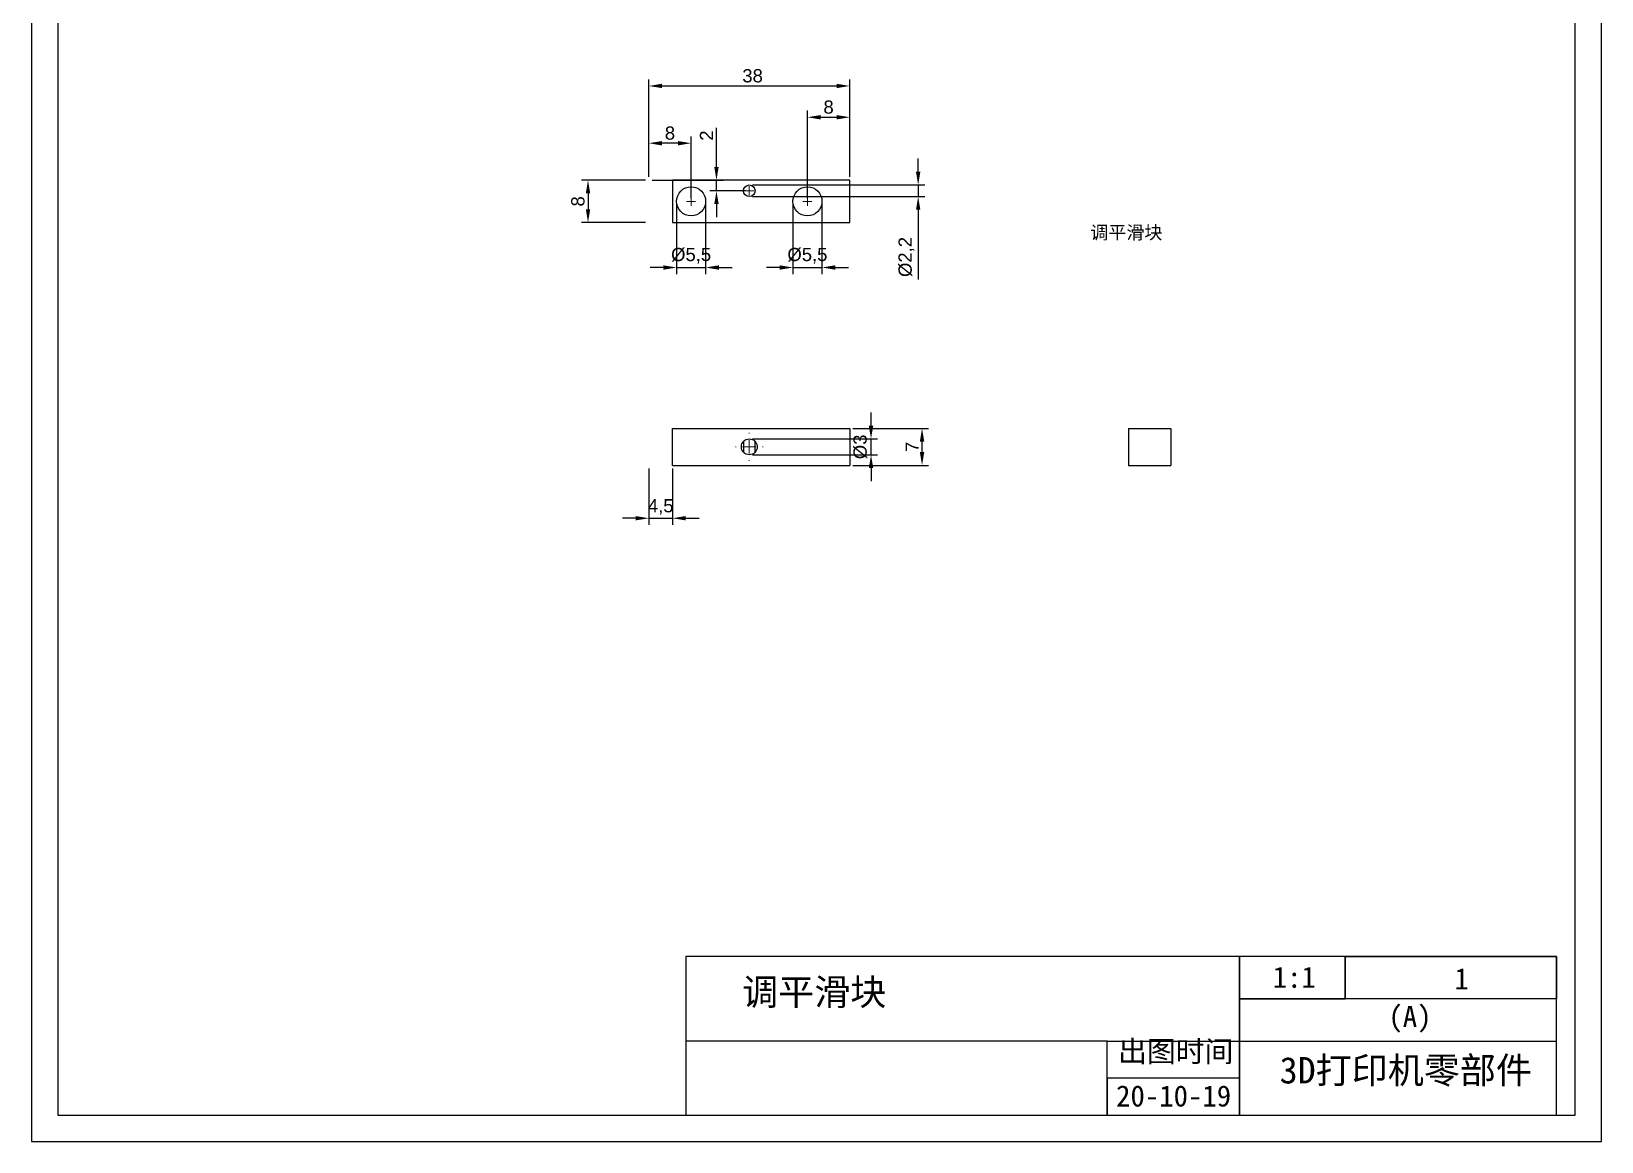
# Model space of a CAD drawing. Header units: millimetres. Extents: x -9 to 2385, y -1365 to 512.
# Drawn here: x 504.5 to 801.5, y -1357 to -1147 of the extents above; entities that cross this region are included whole.
import ezdxf

# ---------------------------------------------------------------- set-up
doc = ezdxf.new("R2010")
doc.units = ezdxf.units.MM
doc.styles.get("Standard").update_dxf_attribs({"font": 'arial.ttf'})
doc.dimstyles.new('ISO-25', dxfattribs={"dimtxt": 2.5, "dimasz": 2.5, "dimexe": 1.25, "dimexo": 0.625, "dimtad": 1, "dimtxsty": 'Standard', "dimcen": 2.5, "dimclrd": 1, "dimclre": 1, "dimclrt": 1, "dimadec": 0, "dimazin": 0, "dimtfac": 1, "dimtmove": 0, "dimatfit": 3, "dimfxl": 1, "dimtfillclr": 1, "dimarcsym": 0})

# ---------------------------------------------------------------- blocks, each defined once
blk = doc.blocks.new('*D491')
at = {"color": 1, "linetype": 'Continuous', "lineweight": -2, "transparency": 16777216}
for p, q in [((659.94, -1222.08), (674.25, -1222.08)), ((673, -1226.58), (673, -1224.58)), ((659.94, -1229.08), (674.25, -1229.08))]:
    blk.add_line(p, q, dxfattribs=at)
at = {"color": 1, "linetype": 'Continuous', "transparency": 16777216}
for points in [[(672.59, -1224.58), (673.42, -1224.58), (673, -1222.08)], [(672.59, -1226.58), (673.42, -1226.58), (673, -1229.08)]]:
    blk.add_solid(points, dxfattribs=at)
at = {"layer": 'Defpoints', "color": 0, "linetype": 'Continuous', "transparency": 16777216}
for p in [(659.32, -1222.08), (673, -1222.08), (659.32, -1229.08)]:
    blk.add_point(p, dxfattribs=at)
at = {"color": 1, "linetype": 'Continuous', "lineweight": 18, "transparency": 16777216, "insert": (669.88, -1225.58), "char_height": 2.5, "attachment_point": 2, "rotation": 90}
blk.add_mtext('7', dxfattribs=at)
blk = doc.blocks.new('*D492')
at = {"color": 1, "linetype": 'Continuous', "lineweight": -2, "transparency": 16777216}
for p, q in [((621.32, -1229.7), (621.32, -1240.33)), ((625.82, -1229.7), (625.82, -1240.33)), ((618.82, -1239.08), (616.32, -1239.08)), ((621.32, -1239.08), (625.82, -1239.08)), ((628.32, -1239.08), (630.82, -1239.08))]:
    blk.add_line(p, q, dxfattribs=at)
at = {"color": 1, "linetype": 'Continuous', "transparency": 16777216}
for points in [[(618.82, -1238.66), (618.82, -1239.49), (621.32, -1239.08)], [(628.32, -1238.66), (628.32, -1239.49), (625.82, -1239.08)]]:
    blk.add_solid(points, dxfattribs=at)
at = {"layer": 'Defpoints', "color": 0, "linetype": 'Continuous', "transparency": 16777216}
for p in [(621.32, -1229.08), (625.82, -1229.08), (625.82, -1239.08)]:
    blk.add_point(p, dxfattribs=at)
at = {"color": 1, "linetype": 'Continuous', "lineweight": 18, "transparency": 16777216, "insert": (623.57, -1235.46), "char_height": 2.5, "attachment_point": 2}
blk.add_mtext('4,5', dxfattribs=at)
blk = doc.blocks.new('*D493')
at = {"color": 1, "linetype": 'Continuous', "lineweight": -2, "transparency": 16777216}
for p, q in [((663.35, -1221.58), (663.35, -1219.08)), ((640.94, -1224.08), (664.6, -1224.08)), ((663.35, -1227.08), (663.35, -1224.08)), ((640.94, -1227.08), (664.6, -1227.08)), ((663.35, -1229.58), (663.35, -1232.08))]:
    blk.add_line(p, q, dxfattribs=at)
at = {"color": 1, "linetype": 'Continuous', "transparency": 16777216}
for points in [[(662.93, -1221.58), (663.77, -1221.58), (663.35, -1224.08)], [(662.93, -1229.58), (663.77, -1229.58), (663.35, -1227.08)]]:
    blk.add_solid(points, dxfattribs=at)
at = {"layer": 'Defpoints', "color": 0, "linetype": 'Continuous', "transparency": 16777216}
for p in [(640.32, -1224.08), (663.35, -1224.08), (640.32, -1227.08)]:
    blk.add_point(p, dxfattribs=at)
at = {"color": 1, "linetype": 'Continuous', "lineweight": 18, "transparency": 16777216, "insert": (660.03, -1225.58), "char_height": 2.5, "attachment_point": 2, "rotation": 90}
blk.add_mtext('%%c3', dxfattribs=at)
blk = doc.blocks.new('SW_CENTERMARKSYMBOL_7')
at = {"color": 0, "linetype": 'Continuous', "lineweight": 0}
for p, q in [((-2.5, 0), (-2.625, 0)), ((0, 0), (-1.25, 0)), ((0, 2.5), (0, 2.625)), ((0, 0), (0, 1.25)), ((0, 0), (0, -1.25)), ((0, 0), (1.25, 0)), ((2.5, 0), (2.625, 0)), ((0, -2.5), (0, -2.625))]:
    blk.add_line(p, q, dxfattribs=at)
blk = doc.blocks.new('*D494')
at = {"color": 1, "linetype": 'Continuous', "lineweight": -2, "transparency": 16777216}
for p, q in [((621.32, -1174.52), (621.32, -1156.06)), ((623.82, -1157.31), (656.82, -1157.31)), ((659.32, -1174.52), (659.32, -1156.06))]:
    blk.add_line(p, q, dxfattribs=at)
at = {"color": 1, "linetype": 'Continuous', "transparency": 16777216}
for points in [[(623.82, -1156.89), (623.82, -1157.72), (621.32, -1157.31)], [(656.82, -1156.89), (656.82, -1157.72), (659.32, -1157.31)]]:
    blk.add_solid(points, dxfattribs=at)
at = {"layer": 'Defpoints', "color": 0, "linetype": 'Continuous', "transparency": 16777216}
for p in [(659.32, -1157.31), (621.32, -1175.14), (659.32, -1175.14)]:
    blk.add_point(p, dxfattribs=at)
at = {"color": 1, "linetype": 'Continuous', "lineweight": 18, "transparency": 16777216, "insert": (640.95, -1154.13), "char_height": 2.5, "attachment_point": 2}
blk.add_mtext('38', dxfattribs=at)
blk = doc.blocks.new('*D495')
at = {"color": 1, "linetype": 'Continuous', "lineweight": -2, "transparency": 16777216}
for p, q in [((620.69, -1175.14), (608.57, -1175.14)), ((609.82, -1177.64), (609.82, -1180.64)), ((620.69, -1183.14), (608.57, -1183.14))]:
    blk.add_line(p, q, dxfattribs=at)
at = {"color": 1, "linetype": 'Continuous', "transparency": 16777216}
for points in [[(609.4, -1177.64), (610.24, -1177.64), (609.82, -1175.14)], [(609.4, -1180.64), (610.24, -1180.64), (609.82, -1183.14)]]:
    blk.add_solid(points, dxfattribs=at)
at = {"layer": 'Defpoints', "color": 0, "linetype": 'Continuous', "transparency": 16777216}
for p in [(621.32, -1175.14), (609.82, -1183.14), (621.32, -1183.14)]:
    blk.add_point(p, dxfattribs=at)
at = {"color": 1, "linetype": 'Continuous', "lineweight": 18, "transparency": 16777216, "insert": (606.64, -1179.14), "char_height": 2.5, "attachment_point": 2, "rotation": 90}
blk.add_mtext('8', dxfattribs=at)
blk = doc.blocks.new('*D496')
at = {"color": 1, "linetype": 'Continuous', "lineweight": -2, "transparency": 16777216}
for p, q in [((626.57, -1179.77), (626.57, -1192.9)), ((632.07, -1179.77), (632.07, -1192.9)), ((624.07, -1191.65), (621.57, -1191.65)), ((626.57, -1191.65), (632.07, -1191.65)), ((634.57, -1191.65), (637.07, -1191.65))]:
    blk.add_line(p, q, dxfattribs=at)
at = {"color": 1, "linetype": 'Continuous', "transparency": 16777216}
for points in [[(624.07, -1191.24), (624.07, -1192.07), (626.57, -1191.65)], [(634.57, -1191.24), (634.57, -1192.07), (632.07, -1191.65)]]:
    blk.add_solid(points, dxfattribs=at)
at = {"layer": 'Defpoints', "color": 0, "linetype": 'Continuous', "transparency": 16777216}
for p in [(626.57, -1179.14), (632.07, -1179.14), (632.07, -1191.65)]:
    blk.add_point(p, dxfattribs=at)
at = {"color": 1, "linetype": 'Continuous', "lineweight": 18, "transparency": 16777216, "insert": (629.32, -1187.94), "char_height": 2.5, "attachment_point": 2}
blk.add_mtext('%%c5,5', dxfattribs=at)
blk = doc.blocks.new('*D497')
at = {"color": 1, "linetype": 'Continuous', "lineweight": -2, "transparency": 16777216}
for p, q in [((648.57, -1179.77), (648.57, -1192.9)), ((654.07, -1179.77), (654.07, -1192.9)), ((646.07, -1191.65), (643.57, -1191.65)), ((648.57, -1191.65), (654.07, -1191.65)), ((656.57, -1191.65), (659.07, -1191.65))]:
    blk.add_line(p, q, dxfattribs=at)
at = {"color": 1, "linetype": 'Continuous', "transparency": 16777216}
for points in [[(646.07, -1191.24), (646.07, -1192.07), (648.57, -1191.65)], [(656.57, -1191.24), (656.57, -1192.07), (654.07, -1191.65)]]:
    blk.add_solid(points, dxfattribs=at)
at = {"layer": 'Defpoints', "color": 0, "linetype": 'Continuous', "transparency": 16777216}
for p in [(648.57, -1179.14), (654.07, -1179.14), (654.07, -1191.65)]:
    blk.add_point(p, dxfattribs=at)
at = {"color": 1, "linetype": 'Continuous', "lineweight": 18, "transparency": 16777216, "insert": (651.32, -1187.94), "char_height": 2.5, "attachment_point": 2}
blk.add_mtext('%%c5,5', dxfattribs=at)
blk = doc.blocks.new('*D498')
at = {"color": 1, "linetype": 'Continuous', "lineweight": -2, "transparency": 16777216}
for p, q in [((621.32, -1174.52), (621.32, -1166.89)), ((629.32, -1178.52), (629.32, -1166.89)), ((626.82, -1168.14), (623.82, -1168.14))]:
    blk.add_line(p, q, dxfattribs=at)
at = {"color": 1, "linetype": 'Continuous', "transparency": 16777216}
for points in [[(623.82, -1167.73), (623.82, -1168.56), (621.32, -1168.14)], [(626.82, -1167.73), (626.82, -1168.56), (629.32, -1168.14)]]:
    blk.add_solid(points, dxfattribs=at)
at = {"layer": 'Defpoints', "color": 0, "linetype": 'Continuous', "transparency": 16777216}
for p in [(621.32, -1168.14), (621.32, -1175.14), (629.32, -1179.14)]:
    blk.add_point(p, dxfattribs=at)
at = {"color": 1, "linetype": 'Continuous', "lineweight": 18, "transparency": 16777216, "insert": (625.32, -1164.97), "char_height": 2.5, "attachment_point": 2}
blk.add_mtext('8', dxfattribs=at)
blk = doc.blocks.new('*D499')
at = {"color": 1, "linetype": 'Continuous', "lineweight": -2, "transparency": 16777216}
for p, q in [((651.32, -1178.52), (651.32, -1161.98)), ((653.82, -1163.23), (656.82, -1163.23)), ((659.32, -1174.52), (659.32, -1161.98))]:
    blk.add_line(p, q, dxfattribs=at)
at = {"color": 1, "linetype": 'Continuous', "transparency": 16777216}
for points in [[(653.82, -1162.81), (653.82, -1163.65), (651.32, -1163.23)], [(656.82, -1162.81), (656.82, -1163.65), (659.32, -1163.23)]]:
    blk.add_solid(points, dxfattribs=at)
at = {"layer": 'Defpoints', "color": 0, "linetype": 'Continuous', "transparency": 16777216}
for p in [(659.32, -1163.23), (659.32, -1175.14), (651.32, -1179.14)]:
    blk.add_point(p, dxfattribs=at)
at = {"color": 1, "linetype": 'Continuous', "lineweight": 18, "transparency": 16777216, "insert": (655.32, -1160.05), "char_height": 2.5, "attachment_point": 2}
blk.add_mtext('8', dxfattribs=at)
blk = doc.blocks.new('*D500')
at = {"color": 1, "linetype": 'Continuous', "lineweight": -2, "transparency": 16777216}
for p, q in [((672.27, -1173.54), (672.27, -1171.04)), ((640.94, -1176.04), (673.52, -1176.04)), ((672.27, -1176.04), (672.27, -1178.24)), ((640.94, -1178.24), (673.52, -1178.24)), ((672.27, -1180.74), (672.27, -1193.91))]:
    blk.add_line(p, q, dxfattribs=at)
at = {"color": 1, "linetype": 'Continuous', "transparency": 16777216}
for points in [[(671.85, -1173.54), (672.68, -1173.54), (672.27, -1176.04)], [(671.85, -1180.74), (672.68, -1180.74), (672.27, -1178.24)]]:
    blk.add_solid(points, dxfattribs=at)
at = {"layer": 'Defpoints', "color": 0, "linetype": 'Continuous', "transparency": 16777216}
for p in [(640.32, -1176.04), (672.27, -1176.04), (640.32, -1178.24)]:
    blk.add_point(p, dxfattribs=at)
at = {"color": 1, "linetype": 'Continuous', "lineweight": 18, "transparency": 16777216, "insert": (668.55, -1189.66), "char_height": 2.5, "attachment_point": 2, "rotation": 90}
blk.add_mtext('%%c2,2', dxfattribs=at)
blk = doc.blocks.new('*D501')
at = {"color": 1, "linetype": 'Continuous', "lineweight": -2, "transparency": 16777216}
for p, q in [((634.12, -1172.64), (634.12, -1165.24)), ((621.94, -1175.14), (635.37, -1175.14)), ((634.12, -1177.14), (634.12, -1175.14)), ((639.69, -1177.14), (632.87, -1177.14)), ((634.12, -1179.64), (634.12, -1182.14))]:
    blk.add_line(p, q, dxfattribs=at)
at = {"color": 1, "linetype": 'Continuous', "transparency": 16777216}
for points in [[(633.7, -1172.64), (634.53, -1172.64), (634.12, -1175.14)], [(633.7, -1179.64), (634.53, -1179.64), (634.12, -1177.14)]]:
    blk.add_solid(points, dxfattribs=at)
at = {"layer": 'Defpoints', "color": 0, "linetype": 'Continuous', "transparency": 16777216}
for p in [(621.32, -1175.14), (634.12, -1175.14), (640.32, -1177.14)]:
    blk.add_point(p, dxfattribs=at)
at = {"color": 1, "linetype": 'Continuous', "lineweight": 18, "transparency": 16777216, "insert": (630.98, -1166.69), "char_height": 2.5, "attachment_point": 2, "rotation": 90}
blk.add_mtext('2', dxfattribs=at)
blk = doc.blocks.new('SW_CENTERMARKSYMBOL_8')
at = {"color": 0, "linetype": 'Continuous', "lineweight": 0}
for p, q in [((-0.5, 0), (-0.85, 0)), ((0, 0), (-0.5, 0)), ((0, 0.5), (0, 0.85)), ((0, 0), (0, 0.5)), ((0, 0), (0, -0.5)), ((0, 0), (0.5, 0)), ((0.5, 0), (0.85, 0)), ((0, -0.5), (0, -0.85))]:
    blk.add_line(p, q, dxfattribs=at)
blk = doc.blocks.new('SW_CENTERMARKSYMBOL_9')
at = {"color": 0, "linetype": 'Continuous', "lineweight": 0}
for p, q in [((-0.5, 0), (-0.85, 0)), ((0, 0), (-0.5, 0)), ((0, 0.5), (0, 0.85)), ((0, 0), (0, 0.5)), ((0, 0), (0, -0.5)), ((0, 0), (0.5, 0)), ((0.5, 0), (0.85, 0)), ((0, -0.5), (0, -0.85))]:
    blk.add_line(p, q, dxfattribs=at)
blk = doc.blocks.new('SW_CENTERMARKSYMBOL_10')
at = {"color": 0, "linetype": 'Continuous', "lineweight": 0}
for p, q in [((-0.5, 0), (-0.85, 0)), ((0, 0), (-0.5, 0)), ((0, 0.5), (0, 0.85)), ((0, 0), (0, 0.5)), ((0, 0), (0, -0.5)), ((0, 0), (0.5, 0)), ((0.5, 0), (0.85, 0)), ((0, -0.5), (0, -0.85))]:
    blk.add_line(p, q, dxfattribs=at)

msp = doc.modelspace()

# ---------------------------------------------------------------- linework, layer by layer
at = {"color": 7, "linetype": 'Continuous', "lineweight": 25}
for p, q in [((659.3199, -1175.1437), (625.8199, -1175.1437)), ((625.8199, -1175.1437), (625.8199, -1183.1437)), ((659.3199, -1183.1437), (659.3199, -1175.1437)), ((625.8199, -1183.1437), (659.3199, -1183.1437)), ((625.8199, -1229.0755), (625.8199, -1222.0755)), ((625.8199, -1222.0755), (659.3199, -1222.0755)), ((659.3199, -1222.0755), (659.3199, -1229.0755)), ((712.0699, -1222.0755), (712.0699, -1229.0755)), ((712.0699, -1222.0755), (720.0699, -1222.0755)), ((720.0699, -1222.0755), (720.0699, -1229.0755)), ((639.2199, -1224.5557), (639.2199, -1226.5953)), ((641.4199, -1226.5953), (641.4199, -1224.5557)), ((625.8199, -1229.0755), (659.3199, -1229.0755)), ((712.0699, -1229.0755), (720.0699, -1229.0755))]:
    msp.add_line(p, q, dxfattribs=at)
for p, q in [((628.305, -1321.9905, 420), (628.305, -1351.9905, 420)), ((653.0367, -1321.9905, 420), (628.305, -1321.9905, 420)), ((753.0367, -1321.9905, 420), (653.0367, -1321.9905, 420)), ((733.0367, -1351.9905, 420), (733.0367, -1321.9905, 420)), ((733.0367, -1321.9905, 420), (733.0367, -1329.9905, 420)), ((753.0367, -1329.9905, 420), (753.0367, -1321.9905, 420)), ((753.0367, -1329.9905, 420), (753.0367, -1321.9905, 420)), ((753.0367, -1321.9905, 420), (793.0367, -1321.9905, 420)), ((793.0367, -1321.9905, 420), (753.0367, -1321.9905, 420)), ((753.0367, -1321.9905, 420), (753.0367, -1329.9905, 420)), ((793.0367, -1351.9905, 420), (793.0367, -1321.9905, 420)), ((793.0367, -1321.9905, 420), (793.0367, -1329.9905, 420)), ((733.0367, -1329.9905, 420), (753.0367, -1329.9905, 420)), ((753.0367, -1329.9905, 420), (733.0367, -1329.9905, 420)), ((733.0367, -1329.9905, 420), (733.0367, -1351.9905, 420)), ((793.0367, -1329.9905, 420), (753.0367, -1329.9905, 420)), ((708.0367, -1337.9905, 420), (628.305, -1337.9905, 420)), ((708.0367, -1351.9905, 420), (708.0367, -1337.9905, 420)), ((708.0367, -1337.9905, 420), (733.0367, -1337.9905, 420)), ((733.0367, -1351.9905, 420), (733.0367, -1337.9905, 420)), ((733.0367, -1337.9905, 420), (793.0367, -1337.9905, 420)), ((733.0367, -1344.9905, 420), (708.0367, -1344.9905, 420)), ((708.0367, -1344.9905, 420), (708.0367, -1351.9905, 420)), ((653.0367, -1351.9905, 420), (668.0367, -1351.9905, 420)), ((668.0367, -1351.9905, 420), (708.0367, -1351.9905, 420)), ((708.0367, -1351.9905, 420), (733.0367, -1351.9905, 420))]:
    msp.add_line(p, q)
for points in [[(504.5367, -936.9905), (504.5367, -1356.9905), (801.5367, -1356.9905), (801.5367, -936.9905)], [(509.5367, -961.9905), (509.5367, -1351.9905), (796.5367, -1351.9905), (796.5367, -961.9905)]]:
    msp.add_lwpolyline(points, close=True)
for centre, radius in [((640.3199, -1177.1437), 1.1), ((629.3199, -1179.1437), 2.75), ((651.3199, -1179.1437), 2.75), ((640.3199, -1225.5755), 1.5)]:
    msp.add_circle(centre, radius, dxfattribs=at)

# ---------------------------------------------------------------- block references
at = {"color": 7, "linetype": 'Continuous', "lineweight": 0}
for name, p in [('SW_CENTERMARKSYMBOL_9', (629.3199, -1179.1437)), ('SW_CENTERMARKSYMBOL_8', (640.3199, -1177.1437)), ('SW_CENTERMARKSYMBOL_10', (651.3199, -1179.1437)), ('SW_CENTERMARKSYMBOL_7', (640.3199, -1225.5755))]:
    msp.add_blockref(name, p, dxfattribs=at)

# ---------------------------------------------------------------- texts
at = {"insert": (704.8254, -1183.7725), "char_height": 2.5, "attachment_point": 1}
msp.add_mtext_dynamic_manual_height_columns('{\\fSimSun|b0|i0|c134|p2;调平滑块}', width=39.865692, gutter_width=12.5, heights=[0], dxfattribs=at)
at = {"insert": (739.3296, -1323.8938, 420), "char_height": 4, "width": 9.189944, "attachment_point": 1}
msp.add_mtext('{\\fSimSun|b0|i0|c134|p2;1:1}', dxfattribs=at)
at = {"attachment_point": 1}
for s, insert, char_height in [('{\\fSimSun|b0|i0|c134|p2;1}', (773.7107, -1324.1945, 420), 4), ('{\\fSimSun|b0|i0|c134|p2;调平滑块}', (638.9641, -1326.1805, 620.1756), 5), ('{\\fSimSun|b0|i0|c134|p2;(A)}', (761.2118, -1331.3257, 420), 4), ('{\\fSimSun|b0|i0|c134|p2;出图时间}', (710.0743, -1337.9349, 1260), 4), ('{\\fSimSun|b0|i0|c0|p2;3D\\fSimSun|b0|i0|c134|p2;打印机零部件}', (740.6452, -1340.9935), 5), ('{\\fSimSun|b0|i0|c134|p2;20-10-19}', (709.7015, -1346.3552), 4)]:
    msp.add_mtext(s, dxfattribs=dict(at, insert=insert, char_height=char_height))

# ---------------------------------------------------------------- dimensions: what is measured, and where the dimension line sits
at = {"color": 7, "linetype": 'Continuous', "lineweight": 18}
for base, p1, p2, picture, middle in [((659.3199, -1157.3059), (621.3199, -1175.1437), (659.3199, -1175.1437), '*D494', (640.9488, -1157.3059)), ((659.3199, -1163.2287), (651.3199, -1179.1437), (659.3199, -1175.1437), '*D499', (655.3199, -1163.2287)), ((621.3199, -1168.1436), (629.3199, -1179.1437), (621.3199, -1175.1437), '*D498', (625.3199, -1168.1436)), ((625.8199, -1239.0755), (621.3199, -1229.0755), (625.8199, -1229.0755), '*D492', (623.5699, -1239.0755))]:
    dim = msp.add_linear_dim(base=base, p1=p1, p2=p2, dimstyle='ISO-25', dxfattribs=at)
    dim.commit()
    dim.dimension.update_dxf_attribs({"geometry": picture, "text_midpoint": middle, "dimtype": 160})
for base, p1, p2, picture, middle in [((634.115, -1175.1437), (640.3199, -1177.1437), (621.3199, -1175.1437), '*D501', (634.115, -1166.691)), ((609.8199, -1183.1437), (621.3199, -1175.1437), (621.3199, -1183.1437), '*D495', (609.8199, -1179.1437)), ((673.0022, -1222.0755), (659.3199, -1229.0755), (659.3199, -1222.0755), '*D491', (673.0022, -1225.5755))]:
    dim = msp.add_linear_dim(base=base, p1=p1, p2=p2, angle=90, dimstyle='ISO-25', dxfattribs=at)
    dim.commit()
    dim.dimension.update_dxf_attribs({"geometry": picture, "text_midpoint": middle, "dimtype": 160})
for base, p1, p2, picture, middle in [((672.2659, -1176.0437), (640.3199, -1178.2437), (640.3199, -1176.0437), '*D500', (672.2659, -1189.6602)), ((663.351, -1224.0755), (640.3199, -1227.0755), (640.3199, -1224.0755), '*D493', (663.351, -1225.5755))]:
    dim = msp.add_linear_dim(base=base, p1=p1, p2=p2, angle=90, text='%%c<>', dimstyle='ISO-25', dxfattribs=at)
    dim.commit()
    dim.dimension.update_dxf_attribs({"geometry": picture, "text_midpoint": middle, "dimtype": 160})
for base, p1, p2, picture, middle in [((632.0699, -1191.6532), (626.5699, -1179.1437), (632.0699, -1179.1437), '*D496', (629.3199, -1191.6532)), ((654.0699, -1191.6532), (648.5699, -1179.1437), (654.0699, -1179.1437), '*D497', (651.3199, -1191.6532))]:
    dim = msp.add_linear_dim(base=base, p1=p1, p2=p2, text='%%c<>', dimstyle='ISO-25', dxfattribs=at)
    dim.commit()
    dim.dimension.update_dxf_attribs({"geometry": picture, "text_midpoint": middle, "dimtype": 160})

doc.saveas('drawing.dxf')
